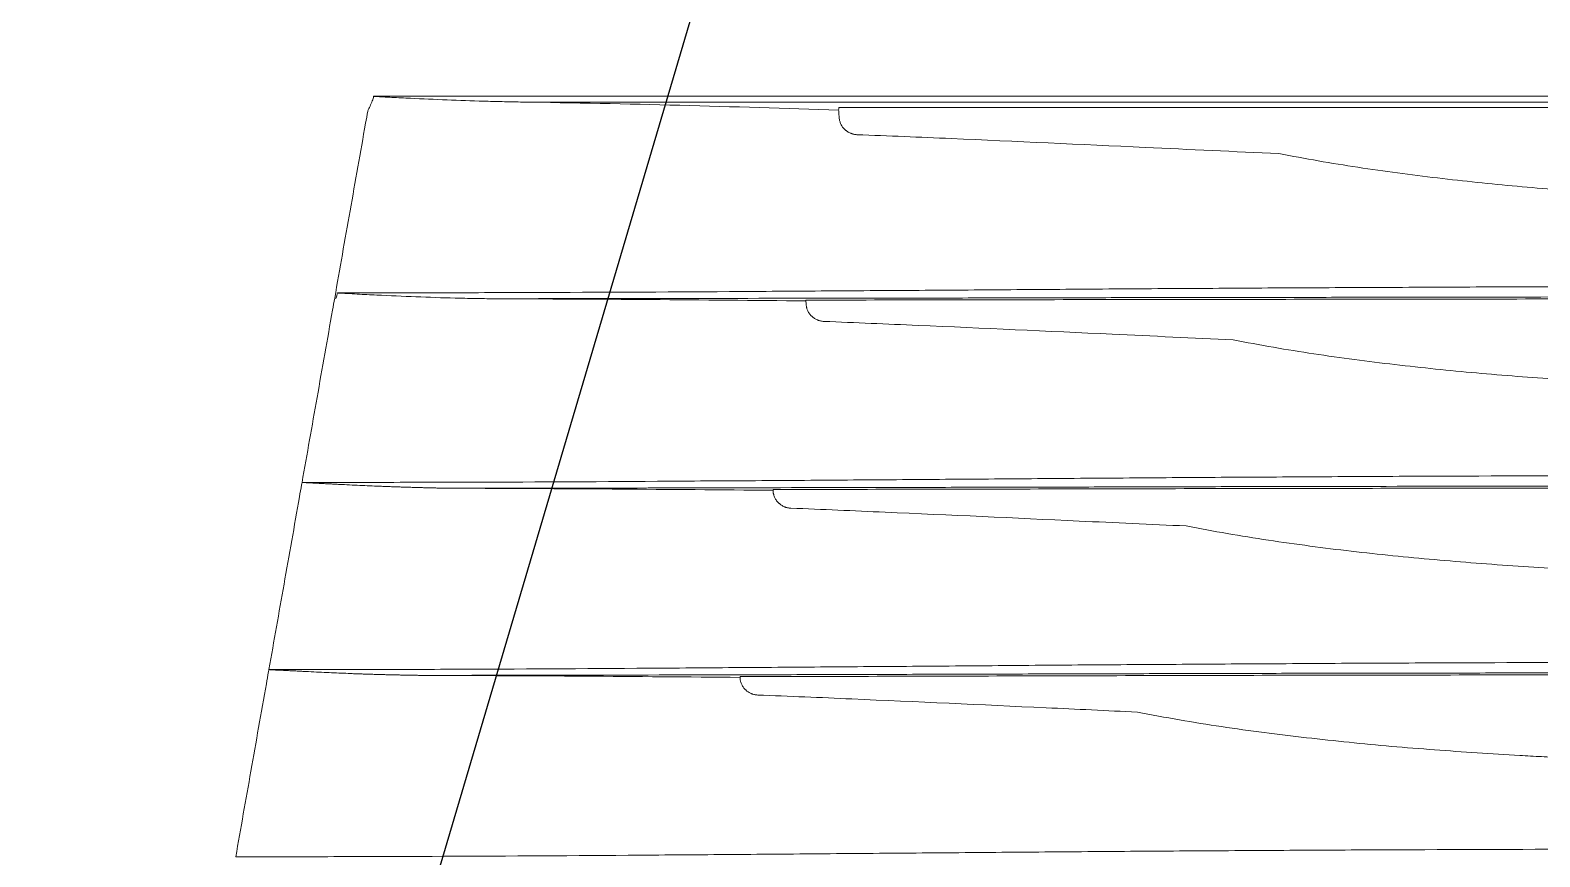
# Model space of a CAD drawing. Header units: inches. Extents: x 3778 to 56227, y -16914 to 35091.
# Drawn here: x 35033.5 to 35159.2, y -13359.8 to -13290.9 of the extents above; entities that cross this region are included whole.
import ezdxf

# ---------------------------------------------------------------- set-up
doc = ezdxf.new("R2010")
doc.units = ezdxf.units.IN
doc.header["$LTSCALE"] = 100
doc.header["$MEASUREMENT"] = 0
doc.layers.add('06-FUR', color=6, linetype='Continuous')
doc.layers.add('2-con', color=2, linetype='Continuous')
doc.layers.add('mark-B', color=2, linetype='Continuous', lineweight=20)

# ---------------------------------------------------------------- blocks, each defined once
blk = doc.blocks.new('cjscjdeh')
at = {"layer": '06-FUR', "color": 8}
blk.add_line((142788.52, 67069.88), (143035.18, 67904.88), dxfattribs=at)
blk = doc.blocks.new('무풍1way 일반')
at = {"layer": 'mark-B'}
for p, q in [((437.6, -244.65), (205.04, -244.65)), ((476.32, -245.6), (-476.32, -245.6)), ((-464.1, -245.12), (464.1, -245.12))]:
    blk.add_line(p, q, dxfattribs=at)
for points, knots in [([(503.47, -300.27), (503.49, -300.21), (503.51, -300.14), (503.55, -300.02), (503.61, -299.83), (503.74, -299.39), (503.85, -299.01), (503.99, -298.5), (504.06, -298.25), (504.2, -297.74), (504.26, -297.48), (504.39, -296.97), (504.45, -296.72), (504.56, -296.2), (504.62, -295.95), (504.78, -295.17), (504.88, -294.66), (505.02, -293.88), (505.07, -293.62), (505.16, -293.1), (505.3, -292.32), (505.44, -291.54), (505.71, -289.99), (505.89, -288.95), (506.44, -285.84), (506.8, -283.76), (507.54, -279.61), (507.9, -277.54), (509.73, -267.17), (511.19, -258.87), (513.39, -246.42), (514.12, -242.27), (515.58, -233.97), (516.31, -229.82), (518.5, -217.37), (519.96, -209.07), (524.34, -184.18), (527.26, -167.58), (531.64, -142.69), (533.1, -134.39), (536.02, -117.79), (537.48, -109.5), (538.94, -101.2)], [0, 0, 0, 0, 0.000977, 0.000977, 0.001953, 0.003906, 0.007813, 0.007813, 0.011719, 0.011719, 0.015625, 0.015625, 0.019531, 0.019531, 0.023438, 0.023438, 0.03125, 0.03125, 0.035156, 0.035156, 0.039063, 0.046875, 0.046875, 0.0625, 0.0625, 0.09375, 0.09375, 0.125, 0.125, 0.25, 0.25, 0.3125, 0.3125, 0.375, 0.375, 0.5, 0.5, 0.75, 0.75, 0.875, 0.875, 1, 1, 1, 1]), ([(539.89, -101.4), (538.43, -109.71), (536.97, -118.01), (534.05, -134.61), (532.59, -142.91), (528.21, -167.82), (525.29, -184.43), (520.9, -209.34), (519.44, -217.64), (517.25, -230.1), (516.52, -234.25), (515.06, -242.55), (514.33, -246.7), (512.14, -259.16), (510.67, -267.47), (508.84, -277.85), (508.48, -279.92), (507.74, -284.07), (507.37, -286.15), (506.83, -289.26), (506.65, -290.3), (506.37, -291.86), (506.24, -292.64), (506.1, -293.42), (506.01, -293.93), (505.96, -294.19), (505.81, -294.97), (505.71, -295.49), (505.55, -296.26), (505.5, -296.52), (505.38, -297.03), (505.32, -297.29), (505.19, -297.8), (505.13, -298.06), (504.99, -298.57), (504.92, -298.82), (504.71, -299.58), (504.56, -300.09), (504.4, -300.59)], [0, 0, 0, 0, 0.125, 0.125, 0.25, 0.25, 0.5, 0.5, 0.625, 0.625, 0.6875, 0.6875, 0.75, 0.75, 0.875, 0.875, 0.90625, 0.90625, 0.9375, 0.9375, 0.953125, 0.953125, 0.960937, 0.964844, 0.964844, 0.96875, 0.96875, 0.976562, 0.976562, 0.980469, 0.980469, 0.984375, 0.984375, 0.988281, 0.988281, 0.992187, 0.992187, 1, 1, 1, 1]), ([(487.8, -182.23), (486.44, -182.23), (485.07, -182.23), (482.35, -182.24), (480.99, -182.24), (476.91, -182.25), (474.18, -182.26), (466.02, -182.29), (460.57, -182.32), (452.41, -182.38), (449.69, -182.4), (444.25, -182.44), (441.53, -182.46), (436.09, -182.51), (433.37, -182.53), (427.93, -182.57), (425.21, -182.6), (419.76, -182.64), (417.04, -182.66), (411.6, -182.7), (408.88, -182.72), (403.44, -182.75), (400.72, -182.77), (395.27, -182.8), (392.55, -182.81), (384.39, -182.84), (378.94, -182.86), (370.77, -182.88), (368.05, -182.88), (362.6, -182.89), (359.88, -182.89), (357.16, -182.89)], [0, 0, 0, 0, 0.03125, 0.03125, 0.0625, 0.0625, 0.125, 0.125, 0.25, 0.25, 0.3125, 0.3125, 0.375, 0.375, 0.4375, 0.4375, 0.5, 0.5, 0.5625, 0.5625, 0.625, 0.625, 0.6875, 0.6875, 0.75, 0.75, 0.875, 0.875, 0.9375, 0.9375, 1, 1, 1, 1]), ([(485.25, -196.65), (485.68, -194.23), (486.53, -189.42), (487.38, -184.61), (487.8, -182.23)], [0, 0, 0, 0, 0.504832, 1, 1, 1, 1]), ([(355.91, -189.97), (358.29, -189.97), (360.67, -189.99), (365.43, -190.07), (367.81, -190.13), (372.57, -190.28), (374.95, -190.37), (377.92, -190.51), (378.51, -190.54), (379.7, -190.61), (380.3, -190.64), (382.08, -190.74), (383.27, -190.81), (385.64, -190.97), (386.83, -191.06), (389.2, -191.24), (390.39, -191.33), (392.76, -191.54), (393.94, -191.65), (396.3, -191.89), (397.48, -192.02), (399.84, -192.29), (401.02, -192.43), (403.37, -192.74), (404.55, -192.9), (406.9, -193.25), (408.07, -193.44), (410.41, -193.85), (411.58, -194.06), (412.74, -194.29)], [0, 0, 0, 0, 0.125, 0.125, 0.25, 0.25, 0.375, 0.375, 0.40625, 0.40625, 0.4375, 0.4375, 0.5, 0.5, 0.5625, 0.5625, 0.625, 0.625, 0.6875, 0.6875, 0.75, 0.75, 0.8125, 0.8125, 0.875, 0.875, 0.9375, 0.9375, 1, 1, 1, 1]), ([(444.34, -195.71), (441.73, -195.61), (433.72, -195.27), (423.19, -194.78), (415.28, -194.41), (412.74, -194.29)], [0, 0, 0, 0, 0.247623, 0.759351, 1, 1, 1, 1]), ([(444.34, -195.71), (444.43, -195.71), (444.52, -195.73), (444.66, -195.76), (444.7, -195.77), (444.77, -195.79), (444.79, -195.8), (444.84, -195.81), (444.86, -195.82), (444.97, -195.87), (445.05, -195.91), (445.17, -195.99), (445.2, -196.01), (445.26, -196.06), (445.28, -196.07), (445.31, -196.1), (445.33, -196.12), (445.41, -196.2), (445.48, -196.27), (445.56, -196.38), (445.58, -196.42), (445.63, -196.5), (445.65, -196.54), (445.71, -196.66), (445.75, -196.75), (445.78, -196.86), (445.78, -196.88), (445.79, -196.93), (445.8, -196.95), (445.81, -197.02), (445.81, -197.06), (445.82, -197.11)], [0, 0, 0, 0, 0.125, 0.125, 0.1875, 0.1875, 0.21875, 0.21875, 0.25, 0.25, 0.375, 0.375, 0.4375, 0.4375, 0.46875, 0.46875, 0.5, 0.5, 0.625, 0.625, 0.6875, 0.6875, 0.75, 0.75, 0.875, 0.875, 0.90625, 0.90625, 0.9375, 0.9375, 1, 1, 1, 1]), ([(445.8, -197.25), (442, -197.26), (438.2, -197.26), (430.6, -197.28), (426.8, -197.29), (419.2, -197.31), (415.4, -197.32), (407.8, -197.34), (404.01, -197.35), (396.4, -197.36), (392.6, -197.37), (385, -197.38), (381.2, -197.39), (373.6, -197.4), (369.8, -197.4), (362.19, -197.41), (358.39, -197.41), (354.59, -197.41)], [0, 0, 0, 0, 0.125, 0.125, 0.25, 0.25, 0.375, 0.375, 0.5, 0.5, 0.625, 0.625, 0.75, 0.75, 0.875, 0.875, 1, 1, 1, 1]), ([(445.82, -197.18), (450.14, -197.22), (454.47, -197.25), (460.97, -197.3), (463.14, -197.31), (467.48, -197.33), (469.65, -197.34), (471.82, -197.35)], [0, 0, 0, 0, 0.5, 0.5, 0.75, 0.75, 1, 1, 1, 1]), ([(354.41, -197.57), (356.85, -197.57), (359.3, -197.57), (364.19, -197.57), (371.54, -197.57), (378.88, -197.56), (386.21, -197.54), (388.66, -197.54), (393.55, -197.53), (396, -197.53), (400.89, -197.52), (405.78, -197.5), (413.12, -197.49), (420.46, -197.47), (425.35, -197.45), (430.24, -197.44), (432.68, -197.43), (437.57, -197.42), (440.02, -197.41), (447.36, -197.39), (452.25, -197.38), (462.03, -197.36), (466.93, -197.35), (471.82, -197.35)], [0, 0, 0, 0, 0.0625, 0.0625, 0.125, 0.25, 0.25, 0.3125, 0.3125, 0.375, 0.375, 0.4375, 0.5, 0.5625, 0.625, 0.625, 0.6875, 0.6875, 0.75, 0.75, 0.875, 0.875, 1, 1, 1, 1]), ([(485.04, -197.83), (484.87, -197.83), (484.7, -197.83), (484.36, -197.83), (483.85, -197.83), (482.66, -197.83), (480.28, -197.83), (478.23, -197.83), (474.15, -197.84), (471.43, -197.85), (463.26, -197.88), (457.82, -197.91), (449.66, -197.97), (446.94, -197.99), (441.49, -198.03), (438.77, -198.05), (433.33, -198.09), (430.61, -198.11), (425.17, -198.15), (422.45, -198.18), (417.01, -198.22), (414.29, -198.24), (408.84, -198.27), (406.12, -198.29), (400.68, -198.32), (397.96, -198.34), (392.52, -198.37), (389.79, -198.38), (381.63, -198.41), (376.19, -198.43), (368.02, -198.44), (365.3, -198.45), (359.85, -198.45), (357.13, -198.46), (354.41, -198.46)], [0, 0, 0, 0, 0.003906, 0.003906, 0.007812, 0.015625, 0.03125, 0.0625, 0.0625, 0.125, 0.125, 0.25, 0.25, 0.3125, 0.3125, 0.375, 0.375, 0.4375, 0.4375, 0.5, 0.5, 0.5625, 0.5625, 0.625, 0.625, 0.6875, 0.6875, 0.75, 0.75, 0.875, 0.875, 0.9375, 0.9375, 1, 1, 1, 1]), ([(471.82, -197.35), (471.87, -197.35), (471.99, -197.35), (472.15, -197.35), (472.32, -197.35), (472.49, -197.35), (472.67, -197.35), (472.84, -197.36), (473.01, -197.36), (473.19, -197.36), (473.37, -197.36), (473.54, -197.37), (473.72, -197.37), (473.91, -197.37), (474.09, -197.38), (474.27, -197.38), (474.46, -197.38), (474.64, -197.39), (474.83, -197.39), (475.02, -197.4), (475.21, -197.4), (475.4, -197.41), (475.59, -197.41), (475.79, -197.42), (475.98, -197.42), (476.18, -197.43), (476.38, -197.44), (476.58, -197.44), (476.78, -197.45), (476.98, -197.46), (477.18, -197.46), (477.39, -197.47), (477.59, -197.48), (477.8, -197.48), (478.01, -197.49), (478.22, -197.5), (478.62, -197.52), (479.22, -197.54), (480.04, -197.58), (480.88, -197.62), (481.57, -197.65), (482.11, -197.68), (482.49, -197.7), (482.89, -197.72), (483.3, -197.74), (483.72, -197.76), (484.15, -197.78), (484.59, -197.8), (484.89, -197.82), (485.04, -197.83)], [0, 0, 0, 0, 0.012605, 0.025308, 0.03811, 0.051011, 0.06401, 0.077109, 0.090306, 0.103602, 0.116997, 0.130491, 0.144083, 0.157775, 0.171565, 0.185455, 0.199443, 0.21353, 0.227717, 0.242002, 0.256386, 0.270869, 0.285451, 0.300133, 0.314913, 0.329792, 0.34477, 0.359848, 0.375024, 0.390299, 0.405674, 0.421147, 0.43672, 0.452391, 0.468162, 0.484032, 0.5, 0.559243, 0.620656, 0.684241, 0.749997, 0.778131, 0.807156, 0.837072, 0.867877, 0.899573, 0.932159, 0.965634, 1, 1, 1, 1]), ([(482.5, -212.22), (482.92, -209.79), (483.77, -204.99), (484.62, -200.2), (485.04, -197.83)], [0, 0, 0, 0, 0.505906, 1, 1, 1, 1]), ([(408.68, -209.8), (407.54, -209.57), (406.4, -209.36), (404.12, -208.97), (402.97, -208.78), (400.68, -208.44), (399.53, -208.28), (397.23, -207.97), (396.08, -207.83), (393.78, -207.56), (392.62, -207.44), (390.31, -207.2), (389.16, -207.09), (386.85, -206.89), (385.69, -206.79), (383.37, -206.61), (382.21, -206.53), (379.89, -206.37), (378.73, -206.3), (376.99, -206.2), (376.41, -206.17), (375.24, -206.1), (374.66, -206.07), (371.76, -205.93), (369.43, -205.84), (364.78, -205.69), (362.46, -205.63), (357.81, -205.56), (355.48, -205.54), (353.15, -205.54)], [0, 0, 0, 0, 0.0625, 0.0625, 0.125, 0.125, 0.1875, 0.1875, 0.25, 0.25, 0.3125, 0.3125, 0.375, 0.375, 0.4375, 0.4375, 0.5, 0.5, 0.5625, 0.5625, 0.59375, 0.59375, 0.625, 0.625, 0.75, 0.75, 0.875, 0.875, 1, 1, 1, 1]), ([(441.58, -211.28), (438.97, -211.17), (430.96, -210.83), (420, -210.32), (411.65, -209.93), (408.68, -209.8)], [0, 0, 0, 0, 0.237889, 0.729159, 1, 1, 1, 1]), ([(441.58, -211.28), (441.68, -211.28), (441.77, -211.29), (441.91, -211.32), (441.95, -211.33), (442.02, -211.35), (442.04, -211.36), (442.08, -211.38), (442.11, -211.39), (442.21, -211.43), (442.3, -211.48), (442.41, -211.55), (442.45, -211.58), (442.51, -211.62), (442.52, -211.64), (442.56, -211.67), (442.58, -211.68), (442.66, -211.76), (442.72, -211.83), (442.81, -211.94), (442.83, -211.98), (442.88, -212.06), (442.9, -212.1), (442.96, -212.23), (442.99, -212.31), (443.02, -212.43), (443.03, -212.45), (443.04, -212.49), (443.04, -212.52), (443.06, -212.58), (443.06, -212.63), (443.07, -212.68)], [0, 0, 0, 0, 0.125, 0.125, 0.1875, 0.1875, 0.21875, 0.21875, 0.25, 0.25, 0.375, 0.375, 0.4375, 0.4375, 0.46875, 0.46875, 0.5, 0.5, 0.625, 0.625, 0.6875, 0.6875, 0.75, 0.75, 0.875, 0.875, 0.90625, 0.90625, 0.9375, 0.9375, 1, 1, 1, 1]), ([(351.65, -213.14), (354.1, -213.14), (356.55, -213.14), (361.44, -213.13), (368.78, -213.13), (376.12, -213.12), (385.9, -213.11), (390.8, -213.1), (398.13, -213.09), (403.02, -213.08), (410.36, -213.06), (417.7, -213.04), (422.59, -213.03), (427.48, -213.02), (429.92, -213.01), (434.82, -213), (437.26, -213), (444.6, -212.98), (449.49, -212.97), (459.27, -212.95), (464.16, -212.95), (469.06, -212.94)], [0, 0, 0, 0, 0.0625, 0.0625, 0.125, 0.25, 0.25, 0.375, 0.375, 0.4375, 0.5, 0.5625, 0.625, 0.625, 0.6875, 0.6875, 0.75, 0.75, 0.875, 0.875, 1, 1, 1, 1]), ([(482.28, -213.42), (482.11, -213.42), (481.94, -213.42), (481.6, -213.42), (481.09, -213.42), (479.9, -213.42), (477.52, -213.42), (475.48, -213.43), (471.39, -213.44), (468.67, -213.44), (460.51, -213.47), (455.06, -213.5), (446.9, -213.56), (444.18, -213.57), (438.74, -213.61), (436.02, -213.63), (430.58, -213.67), (427.86, -213.69), (422.41, -213.73), (419.69, -213.75), (414.25, -213.79), (411.53, -213.81), (406.09, -213.85), (403.37, -213.86), (397.92, -213.9), (395.2, -213.91), (389.76, -213.94), (387.04, -213.95), (378.87, -213.98), (373.43, -213.99), (365.26, -214.01), (362.54, -214.01), (357.1, -214.02), (354.38, -214.02), (351.65, -214.02)], [0, 0, 0, 0, 0.003906, 0.003906, 0.007812, 0.015625, 0.03125, 0.0625, 0.0625, 0.125, 0.125, 0.25, 0.25, 0.3125, 0.3125, 0.375, 0.375, 0.4375, 0.4375, 0.5, 0.5, 0.5625, 0.5625, 0.625, 0.625, 0.6875, 0.6875, 0.75, 0.75, 0.875, 0.875, 0.9375, 0.9375, 1, 1, 1, 1]), ([(443.05, -212.83), (439.25, -212.84), (435.45, -212.85), (427.85, -212.86), (424.05, -212.87), (416.45, -212.89), (412.65, -212.9), (405.05, -212.91), (401.25, -212.92), (393.65, -212.93), (389.85, -212.94), (382.25, -212.95), (378.45, -212.96), (370.85, -212.96), (367.04, -212.97), (359.44, -212.97), (355.64, -212.97), (351.84, -212.97)], [0, 0, 0, 0, 0.125, 0.125, 0.25, 0.25, 0.375, 0.375, 0.5, 0.5, 0.625, 0.625, 0.75, 0.75, 0.875, 0.875, 1, 1, 1, 1]), ([(469.06, -212.94), (466.89, -212.93), (464.72, -212.92), (460.38, -212.9), (458.21, -212.89), (451.72, -212.84), (447.39, -212.81), (443.07, -212.77)], [0, 0, 0, 0, 0.25, 0.25, 0.5, 0.5, 1, 1, 1, 1]), ([(469.06, -212.94), (469.11, -212.94), (469.22, -212.94), (469.39, -212.94), (469.56, -212.94), (469.73, -212.94), (469.9, -212.95), (470.08, -212.95), (470.25, -212.95), (470.43, -212.95), (470.6, -212.96), (470.78, -212.96), (470.96, -212.96), (471.14, -212.96), (471.33, -212.97), (471.51, -212.97), (471.69, -212.98), (471.88, -212.98), (472.07, -212.98), (472.26, -212.99), (472.45, -212.99), (472.64, -213), (472.83, -213), (473.03, -213.01), (473.22, -213.02), (473.42, -213.02), (473.62, -213.03), (473.82, -213.03), (474.02, -213.04), (474.22, -213.05), (474.42, -213.06), (474.63, -213.06), (474.83, -213.07), (475.04, -213.08), (475.25, -213.09), (475.46, -213.09), (475.86, -213.11), (476.46, -213.13), (477.28, -213.17), (478.12, -213.21), (478.81, -213.24), (479.35, -213.27), (479.74, -213.29), (480.13, -213.31), (480.54, -213.33), (480.96, -213.35), (481.39, -213.37), (481.83, -213.4), (482.13, -213.41), (482.28, -213.42)], [0, 0, 0, 0, 0.0126, 0.025299, 0.038097, 0.050993, 0.063989, 0.077085, 0.090279, 0.103572, 0.116964, 0.130456, 0.144046, 0.157736, 0.171525, 0.185414, 0.199401, 0.213488, 0.227674, 0.241959, 0.256343, 0.270827, 0.28541, 0.300093, 0.314874, 0.329755, 0.344735, 0.359815, 0.374994, 0.390272, 0.405649, 0.421126, 0.436702, 0.452378, 0.468153, 0.484027, 0.500001, 0.559229, 0.620638, 0.684229, 0.749999, 0.778109, 0.807115, 0.83702, 0.867821, 0.89952, 0.932117, 0.96561, 1, 1, 1, 1]), ([(479.74, -227.78), (480.17, -225.36), (481.02, -220.57), (481.86, -215.78), (482.28, -213.42)], [0, 0, 0, 0, 0.506939, 1, 1, 1, 1]), ([(404.76, -225.31), (403.65, -225.09), (402.53, -224.88), (400.29, -224.49), (399.17, -224.31), (396.93, -223.97), (395.8, -223.81), (393.55, -223.52), (392.43, -223.38), (390.17, -223.11), (389.04, -222.99), (386.78, -222.76), (385.65, -222.65), (383.39, -222.44), (382.25, -222.35), (379.98, -222.17), (378.85, -222.09), (376.58, -221.93), (375.44, -221.86), (373.74, -221.76), (373.17, -221.73), (372.03, -221.67), (371.46, -221.64), (368.61, -221.49), (366.34, -221.4), (361.79, -221.25), (359.51, -221.2), (354.96, -221.12), (352.68, -221.1), (350.4, -221.1)], [0, 0, 0, 0, 0.0625, 0.0625, 0.125, 0.125, 0.1875, 0.1875, 0.25, 0.25, 0.3125, 0.3125, 0.375, 0.375, 0.4375, 0.4375, 0.5, 0.5, 0.5625, 0.5625, 0.59375, 0.59375, 0.625, 0.625, 0.75, 0.75, 0.875, 0.875, 1, 1, 1, 1]), ([(438.83, -226.84), (436.22, -226.73), (428.21, -226.4), (416.86, -225.87), (408.12, -225.46), (404.76, -225.31)], [0, 0, 0, 0, 0.229825, 0.704114, 1, 1, 1, 1]), ([(438.83, -226.84), (438.93, -226.84), (439.02, -226.86), (439.15, -226.89), (439.2, -226.9), (439.26, -226.92), (439.29, -226.93), (439.33, -226.94), (439.35, -226.95), (439.46, -227), (439.54, -227.04), (439.66, -227.12), (439.7, -227.14), (439.75, -227.19), (439.77, -227.2), (439.81, -227.23), (439.83, -227.25), (439.91, -227.33), (439.97, -227.4), (440.05, -227.51), (440.08, -227.55), (440.13, -227.63), (440.15, -227.67), (440.21, -227.79), (440.24, -227.88), (440.27, -227.99), (440.28, -228.01), (440.29, -228.06), (440.29, -228.08), (440.3, -228.15), (440.31, -228.2), (440.31, -228.24)], [0, 0, 0, 0, 0.125, 0.125, 0.1875, 0.1875, 0.21875, 0.21875, 0.25, 0.25, 0.375, 0.375, 0.4375, 0.4375, 0.46875, 0.46875, 0.5, 0.5, 0.625, 0.625, 0.6875, 0.6875, 0.75, 0.75, 0.875, 0.875, 0.90625, 0.90625, 0.9375, 0.9375, 1, 1, 1, 1]), ([(349.05, -228.72), (352.86, -228.72), (356.66, -228.72), (364.27, -228.72), (368.07, -228.72), (375.67, -228.71), (379.48, -228.71), (387.08, -228.7), (390.89, -228.69), (398.49, -228.68), (402.29, -228.68), (409.9, -228.67), (413.7, -228.66), (421.3, -228.65), (425.11, -228.64), (432.71, -228.63), (436.51, -228.62), (440.32, -228.62)], [0, 0, 0, 0, 0.125, 0.125, 0.25, 0.25, 0.375, 0.375, 0.5, 0.5, 0.625, 0.625, 0.75, 0.75, 0.875, 0.875, 1, 1, 1, 1]), ([(466.27, -228.73), (464.11, -228.72), (461.94, -228.71), (457.61, -228.69), (455.45, -228.68), (448.96, -228.63), (444.65, -228.59), (440.34, -228.55)], [0, 0, 0, 0, 0.25, 0.25, 0.5, 0.5, 1, 1, 1, 1]), ([(348.87, -228.89), (351.31, -228.89), (353.76, -228.89), (358.65, -228.89), (365.99, -228.88), (373.33, -228.88), (383.12, -228.87), (388.01, -228.86), (395.35, -228.85), (400.24, -228.84), (407.58, -228.83), (414.91, -228.82), (419.8, -228.81), (424.69, -228.8), (427.14, -228.79), (432.03, -228.78), (434.48, -228.78), (441.81, -228.77), (446.71, -228.76), (456.49, -228.74), (461.38, -228.74), (466.27, -228.73)], [0, 0, 0, 0, 0.0625, 0.0625, 0.125, 0.25, 0.25, 0.375, 0.375, 0.4375, 0.5, 0.5625, 0.625, 0.625, 0.6875, 0.6875, 0.75, 0.75, 0.875, 0.875, 1, 1, 1, 1]), ([(479.32, -229.22), (476.61, -229.22), (473.89, -229.22), (468.45, -229.23), (465.73, -229.24), (457.58, -229.27), (452.14, -229.29), (443.99, -229.34), (441.27, -229.36), (435.84, -229.4), (433.12, -229.41), (427.69, -229.45), (424.97, -229.47), (419.53, -229.51), (416.82, -229.53), (411.38, -229.57), (408.66, -229.58), (403.23, -229.62), (400.51, -229.63), (395.08, -229.66), (392.36, -229.67), (386.92, -229.7), (384.2, -229.71), (376.05, -229.73), (370.61, -229.75), (362.46, -229.76), (359.74, -229.77), (355.66, -229.77), (354.3, -229.77), (352.27, -229.77), (351.59, -229.77), (350.23, -229.77), (349.55, -229.77), (348.87, -229.77)], [0, 0, 0, 0, 0.0625, 0.0625, 0.125, 0.125, 0.25, 0.25, 0.3125, 0.3125, 0.375, 0.375, 0.4375, 0.4375, 0.5, 0.5, 0.5625, 0.5625, 0.625, 0.625, 0.6875, 0.6875, 0.75, 0.75, 0.875, 0.875, 0.9375, 0.9375, 0.96875, 0.96875, 0.984375, 0.984375, 1, 1, 1, 1]), ([(466.27, -228.73), (466.82, -228.73), (467.36, -228.74), (468.45, -228.76), (468.99, -228.77), (470.62, -228.81), (471.71, -228.85), (473.89, -228.94), (474.98, -228.98), (476.61, -229.06), (477.15, -229.09), (477.97, -229.13), (478.24, -229.15), (478.65, -229.17), (478.78, -229.18), (478.99, -229.19), (479.05, -229.19), (479.15, -229.2), (479.19, -229.2), (479.24, -229.2), (479.26, -229.21), (479.28, -229.21), (479.29, -229.21), (479.3, -229.21), (479.31, -229.21), (479.31, -229.21), (479.32, -229.21), (479.32, -229.21), (479.32, -229.21), (479.32, -229.21), (479.32, -229.21), (479.32, -229.21), (479.32, -229.21), (479.32, -229.21), (479.32, -229.21), (479.32, -229.22)], [0, 0, 0, 0, 0.125, 0.125, 0.25, 0.25, 0.5, 0.5, 0.75, 0.75, 0.875, 0.875, 0.9375, 0.9375, 0.96875, 0.96875, 0.984375, 0.984375, 0.992187, 0.992187, 0.996094, 0.996094, 0.998047, 0.998047, 0.999023, 0.999023, 0.999512, 0.999512, 0.999756, 0.999756, 0.999878, 0.999878, 0.999939, 0.999939, 1, 1, 1, 1]), ([(476.99, -243.35), (477.42, -240.92), (478.28, -236.07), (479.14, -231.21), (479.56, -228.79)], [0, 0, 0, 0, 0.5, 1, 1, 1, 1]), ([(347.65, -236.67), (349.88, -236.67), (352.12, -236.68), (356.58, -236.76), (358.81, -236.82), (363.28, -236.96), (365.51, -237.06), (368.3, -237.2), (368.86, -237.23), (369.98, -237.29), (370.53, -237.32), (372.21, -237.42), (373.32, -237.49), (375.55, -237.64), (376.66, -237.73), (378.89, -237.9), (380, -238), (382.22, -238.2), (383.33, -238.31), (385.55, -238.54), (386.65, -238.66), (388.86, -238.92), (389.97, -239.06), (392.18, -239.36), (393.28, -239.51), (395.48, -239.85), (396.58, -240.03), (398.77, -240.41), (399.86, -240.61), (400.96, -240.82)], [0, 0, 0, 0, 0.125, 0.125, 0.25, 0.25, 0.375, 0.375, 0.40625, 0.40625, 0.4375, 0.4375, 0.5, 0.5, 0.5625, 0.5625, 0.625, 0.625, 0.6875, 0.6875, 0.75, 0.75, 0.8125, 0.8125, 0.875, 0.875, 0.9375, 0.9375, 1, 1, 1, 1]), ([(436.08, -242.4), (433.46, -242.3), (425.46, -241.96), (413.76, -241.42), (404.67, -240.99), (400.96, -240.82)], [0, 0, 0, 0, 0.223051, 0.683053, 1, 1, 1, 1]), ([(436.08, -242.4), (436.17, -242.41), (436.26, -242.42), (436.4, -242.45), (436.45, -242.46), (436.51, -242.48), (436.53, -242.49), (436.58, -242.51), (436.6, -242.52), (436.71, -242.56), (436.79, -242.6), (436.91, -242.68), (436.95, -242.71), (437, -242.75), (437.02, -242.77), (437.06, -242.8), (437.07, -242.81), (437.16, -242.89), (437.22, -242.96), (437.3, -243.07), (437.33, -243.11), (437.38, -243.19), (437.4, -243.23), (437.46, -243.36), (437.49, -243.44), (437.52, -243.56), (437.53, -243.58), (437.54, -243.62), (437.54, -243.65), (437.55, -243.71), (437.56, -243.76), (437.56, -243.81)], [0, 0, 0, 0, 0.125, 0.125, 0.1875, 0.1875, 0.21875, 0.21875, 0.25, 0.25, 0.375, 0.375, 0.4375, 0.4375, 0.46875, 0.46875, 0.5, 0.5, 0.625, 0.625, 0.6875, 0.6875, 0.75, 0.75, 0.875, 0.875, 0.90625, 0.90625, 0.9375, 0.9375, 1, 1, 1, 1]), ([(464.1, -245.12), (464.61, -245.13), (465.12, -245.14), (466.14, -245.16), (466.65, -245.18), (468.17, -245.22), (469.19, -245.26), (471.23, -245.34), (472.25, -245.38), (473.77, -245.46), (474.28, -245.48), (475.05, -245.52), (475.3, -245.53), (475.68, -245.55), (475.81, -245.56), (476, -245.57), (476.07, -245.57), (476.16, -245.58), (476.19, -245.58), (476.24, -245.59), (476.26, -245.59), (476.28, -245.59), (476.29, -245.59), (476.3, -245.59), (476.3, -245.59), (476.31, -245.59), (476.31, -245.59), (476.31, -245.59), (476.32, -245.6), (476.32, -245.6), (476.32, -245.6), (476.32, -245.6), (476.32, -245.6), (476.32, -245.6), (476.32, -245.6), (476.32, -245.6)], [0, 0, 0, 0, 0.125, 0.125, 0.25, 0.25, 0.5, 0.5, 0.75, 0.75, 0.875, 0.875, 0.9375, 0.9375, 0.96875, 0.96875, 0.984375, 0.984375, 0.992188, 0.992188, 0.996094, 0.996094, 0.998047, 0.998047, 0.999023, 0.999023, 0.999512, 0.999512, 0.999756, 0.999756, 0.999878, 0.999878, 0.999939, 0.999939, 1, 1, 1, 1])]:
    blk.add_open_spline(points, degree=3, knots=knots, dxfattribs=at)
for points in [[(445.8, -197.25), (445.81, -197.22), (445.82, -197.2), (445.82, -197.18)], [(445.82, -197.18), (445.82, -197.16), (445.82, -197.13), (445.82, -197.11)], [(485.07, -197.66), (485.13, -197.32), (485.19, -196.99), (485.25, -196.65)], [(485.04, -197.83), (485.05, -197.77), (485.06, -197.71), (485.07, -197.66)], [(482.32, -213.22), (482.38, -212.89), (482.44, -212.55), (482.5, -212.22)], [(443.07, -212.77), (443.07, -212.79), (443.06, -212.81), (443.05, -212.83)], [(443.07, -212.77), (443.07, -212.74), (443.07, -212.71), (443.07, -212.68)], [(482.28, -213.42), (482.29, -213.35), (482.31, -213.29), (482.32, -213.22)], [(440.34, -228.55), (440.33, -228.45), (440.32, -228.34), (440.31, -228.24)], [(440.34, -228.55), (440.33, -228.57), (440.32, -228.6), (440.32, -228.62)], [(479.56, -228.79), (479.62, -228.45), (479.68, -228.12), (479.74, -227.78)], [(479.46, -228.76), (479.41, -228.91), (479.37, -229.06), (479.32, -229.22)], [(479.46, -228.77), (479.49, -228.77), (479.53, -228.77), (479.56, -228.77)], [(437.6, -244.33), (437.59, -244.15), (437.57, -243.98), (437.56, -243.81)], [(476.81, -244.35), (476.87, -244.02), (476.93, -243.68), (476.99, -243.35)], [(437.61, -244.43), (437.61, -244.39), (437.6, -244.36), (437.6, -244.33)], [(437.61, -244.43), (437.61, -244.5), (437.6, -244.58), (437.6, -244.65)], [(464.1, -245.12), (455.24, -244.99), (446.41, -244.75), (437.61, -244.43)], [(476.43, -245.22), (476.56, -244.93), (476.68, -244.64), (476.81, -244.35)], [(476.32, -245.6), (476.35, -245.47), (476.39, -245.34), (476.43, -245.22)]]:
    blk.add_open_spline(points, degree=3, dxfattribs=at)
blk = doc.blocks.new('dpdjzjs')
at = {"layer": 'mark-B', "rotation": 180}
blk.add_blockref('무풍1way 일반', (171509.31, 88288.45), dxfattribs=at)

msp = doc.modelspace()

# ---------------------------------------------------------------- block references
msp.add_blockref('cjscjdeh', (-107842.97, -80843.84))
at = {"layer": '2-con'}
msp.add_blockref('dpdjzjs', (-135970.86, -101830.44), dxfattribs=at)

doc.saveas('drawing.dxf')
